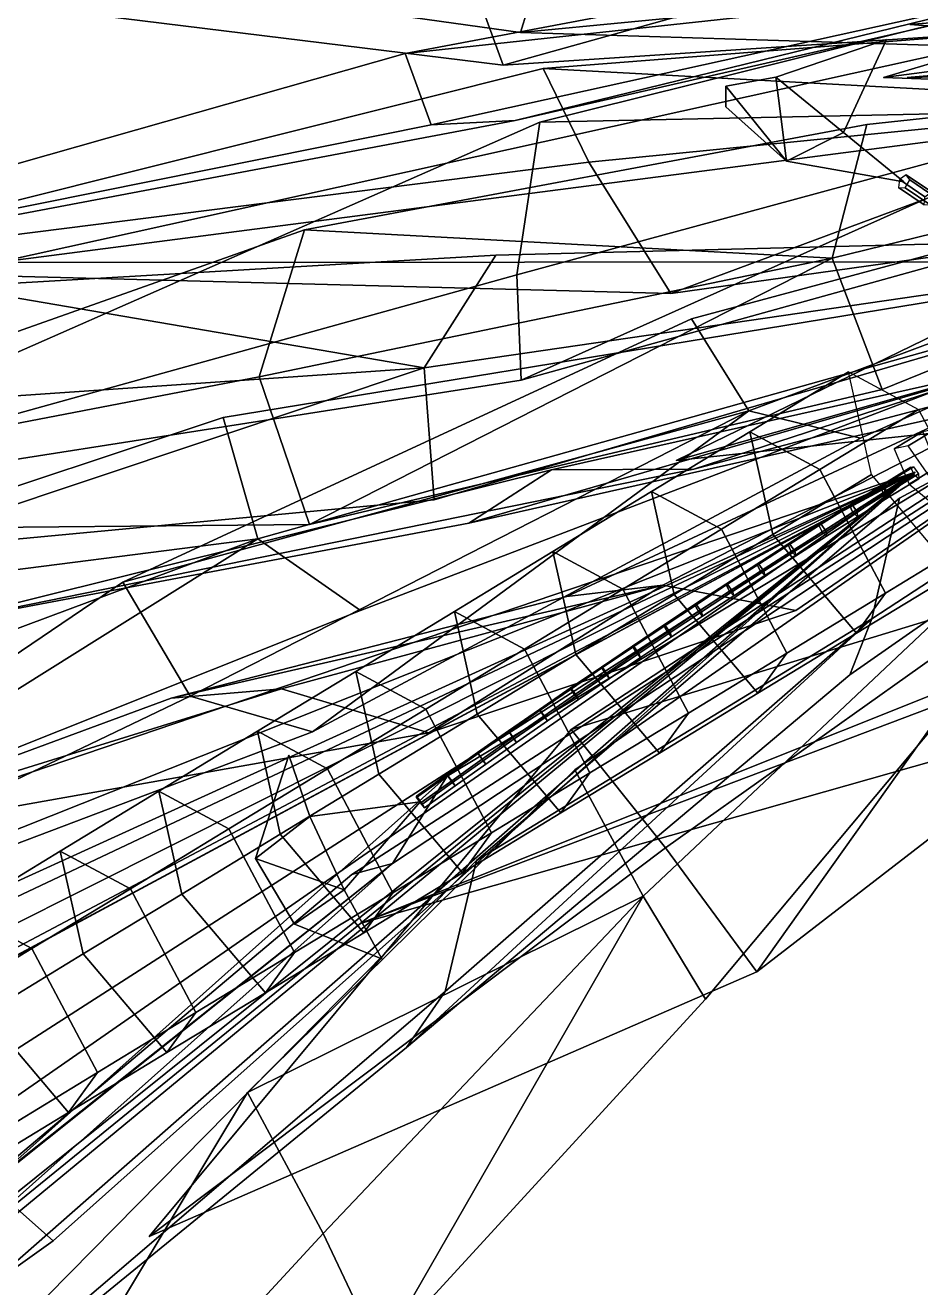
# Model space of a CAD drawing. Header units: metres. Extents: x -366 to 149, y -229 to 234.
# Drawn here: x -256.81 to -228.16, y -49.08 to -8.67 of the extents above; entities that cross this region are included whole.
import ezdxf

# ---------------------------------------------------------------- set-up
doc = ezdxf.new("R2010")
doc.units = ezdxf.units.M

msp = doc.modelspace()

# ---------------------------------------------------------------- linework, layer by layer
at = {"layer": 'coral-li_Intrnd', "color": 3}
for points in [[(-228.2292, -20.9691, 345.2565), (-231.3819, -22.8867, 346.5165), (-233.6232, -21.6822, 342.7414), (-230.4705, -19.7647, 341.4814)], [(-230.4705, -19.7647, 341.4814), (-233.6232, -21.6822, 342.7414), (-232.8891, -24.9734, 339.5695), (-229.7364, -23.05588, 338.3095)], [(-226.1329, -24.9329, 344.4694), (-229.2856, -26.8504, 345.7294), (-231.3819, -22.8867, 346.5165), (-228.2292, -20.9691, 345.2565)], [(-231.3819, -22.8867, 346.5165), (-234.5346, -24.8042, 347.7765), (-236.7759, -23.5998, 344.0014), (-233.6232, -21.6822, 342.7414)], [(-233.6232, -21.6822, 342.7414), (-236.7759, -23.5998, 344.0014), (-236.0418, -26.8909, 340.8295), (-232.8891, -24.9734, 339.5695)], [(-227.6241, -21.5643, 342.2777), (-228.5612, -22.1343, 342.6526), (-229.0012, -22.2312, 341.4041), (-228.0891, -21.6764, 341.0397)], [(-228.0891, -21.6764, 341.0397), (-229.0012, -22.2312, 341.4041), (-228.5266, -23.3551, 340.8815), (-227.6298, -22.8096, 340.5234)], [(-226.8634, -22.6509, 342.5273), (-227.8006, -23.2209, 342.9022), (-228.5612, -22.1343, 342.6526), (-227.6241, -21.5643, 342.2777)], [(-229.2856, -26.8504, 345.7294), (-232.4383, -28.7679, 346.9893), (-234.5346, -24.8042, 347.7765), (-231.3819, -22.8867, 346.5165)], [(-227.6298, -22.8096, 340.5234), (-228.5266, -23.3551, 340.8815), (-227.7888, -23.9632, 341.802), (-226.8766, -23.4084, 341.4376)], [(-229.7364, -23.05588, 338.3095), (-232.8891, -24.9734, 339.5695), (-230.2118, -28.1327, 341.4605), (-227.0591, -26.2151, 340.2006)], [(-234.5346, -24.8042, 347.7765), (-237.6873, -26.7217, 349.0364), (-239.9285, -25.5173, 345.2614), (-236.7759, -23.5998, 344.0014)], [(-236.7759, -23.5998, 344.0014), (-239.9285, -25.5173, 345.2614), (-239.1945, -28.8085, 342.0895), (-236.0418, -26.8909, 340.8295)], [(-232.4383, -28.7679, 346.9893), (-235.591, -30.6855, 348.2493), (-237.6873, -26.7217, 349.0364), (-234.5346, -24.8042, 347.7765)], [(-232.8891, -24.9734, 339.5695), (-236.0418, -26.8909, 340.8295), (-233.3645, -30.05024, 342.7205), (-230.2118, -28.1327, 341.4605)], [(-227.0591, -26.2151, 340.2006), (-230.2118, -28.1327, 341.4605), (-229.2856, -26.8504, 345.7294), (-226.1329, -24.9329, 344.4694)], [(-237.6873, -26.7217, 349.0364), (-240.84, -28.6393, 350.2964), (-243.0812, -27.4348, 346.5214), (-239.9285, -25.5173, 345.2614)], [(-239.9285, -25.5173, 345.2614), (-243.0812, -27.4348, 346.5214), (-242.3471, -30.726, 343.3495), (-239.1945, -28.8085, 342.0895)], [(-235.591, -30.6855, 348.2493), (-238.7437, -32.603, 349.5093), (-240.84, -28.6393, 350.2964), (-237.6873, -26.7217, 349.0364)], [(-236.0418, -26.8909, 340.8295), (-239.1945, -28.8085, 342.0895), (-236.5172, -31.9677, 343.9805), (-233.3645, -30.05024, 342.7205)], [(-230.2118, -28.1327, 341.4605), (-233.3645, -30.05024, 342.7205), (-232.4383, -28.7679, 346.9893), (-229.2856, -26.8504, 345.7294)], [(-240.84, -28.6393, 350.2964), (-243.9926, -30.5568, 351.5564), (-246.2339, -29.3524, 347.7813), (-243.0812, -27.4348, 346.5214)], [(-243.0812, -27.4348, 346.5214), (-246.2339, -29.3524, 347.7813), (-245.4998, -32.6435, 344.6094), (-242.3471, -30.726, 343.3495)], [(-238.7437, -32.603, 349.5093), (-241.8963, -34.5205, 350.7693), (-243.9926, -30.5568, 351.5564), (-240.84, -28.6393, 350.2964)], [(-239.1945, -28.8085, 342.0895), (-242.3471, -30.726, 343.3495), (-239.6698, -33.8853, 345.2405), (-236.5172, -31.9677, 343.9805)], [(-233.3645, -30.05024, 342.7205), (-236.5172, -31.9677, 343.9805), (-235.591, -30.6855, 348.2493), (-232.4383, -28.7679, 346.9893)], [(-243.9926, -30.5568, 351.5564), (-247.1453, -32.4744, 352.8164), (-249.3866, -31.2699, 349.0413), (-246.2339, -29.3524, 347.7813)], [(-246.2339, -29.3524, 347.7813), (-249.3866, -31.2699, 349.0413), (-248.6525, -34.5611, 345.8694), (-245.4998, -32.6435, 344.6094)], [(-241.8963, -34.5205, 350.7693), (-245.049, -36.4381, 352.0293), (-247.1453, -32.4744, 352.8164), (-243.9926, -30.5568, 351.5564)], [(-236.5172, -31.9677, 343.9805), (-239.6698, -33.8853, 345.2405), (-238.7437, -32.603, 349.5093), (-235.591, -30.6855, 348.2493)], [(-242.3471, -30.726, 343.3495), (-245.4998, -32.6435, 344.6094), (-242.8225, -35.8028, 346.5005), (-239.6698, -33.8853, 345.2405)], [(-247.1453, -32.4744, 352.8164), (-250.298, -34.3919, 354.0764), (-252.5393, -33.1875, 350.3013), (-249.3866, -31.2699, 349.0413)], [(-249.3866, -31.2699, 349.0413), (-252.5393, -33.1875, 350.3013), (-251.8052, -36.4786, 347.1294), (-248.6525, -34.5611, 345.8694)], [(-245.049, -36.4381, 352.0293), (-248.2017, -38.3556, 353.2892), (-250.298, -34.3919, 354.0764), (-247.1453, -32.4744, 352.8164)], [(-245.4998, -32.6435, 344.6094), (-248.6525, -34.5611, 345.8694), (-245.9752, -37.7203, 347.7604), (-242.8225, -35.8028, 346.5005)], [(-239.6698, -33.8853, 345.2405), (-242.8225, -35.8028, 346.5005), (-241.8963, -34.5205, 350.7693), (-238.7437, -32.603, 349.5093)], [(-250.298, -34.3919, 354.0764), (-253.4507, -36.3094, 355.3363), (-255.6919, -35.105, 351.5613), (-252.5393, -33.1875, 350.3013)], [(-252.5393, -33.1875, 350.3013), (-255.6919, -35.105, 351.5613), (-254.9579, -38.3961, 348.3894), (-251.8052, -36.4786, 347.1294)], [(-248.2017, -38.3556, 353.2892), (-251.3544, -40.2732, 354.5492), (-253.4507, -36.3094, 355.3363), (-250.298, -34.3919, 354.0764)], [(-248.6525, -34.5611, 345.8694), (-251.8052, -36.4786, 347.1294), (-249.1279, -39.6379, 349.0204), (-245.9752, -37.7203, 347.7604)], [(-242.8225, -35.8028, 346.5005), (-245.9752, -37.7203, 347.7604), (-245.049, -36.4381, 352.0293), (-241.8963, -34.5205, 350.7693)], [(-253.4507, -36.3094, 355.3363), (-256.6033, -38.227, 356.5963), (-258.8446, -37.02258, 352.8213), (-255.6919, -35.105, 351.5613)], [(-255.6919, -35.105, 351.5613), (-258.8446, -37.02258, 352.8213), (-258.1105, -40.3137, 349.6494), (-254.9579, -38.3961, 348.3894)], [(-251.3544, -40.2732, 354.5492), (-254.5071, -42.1907, 355.8092), (-256.6033, -38.227, 356.5963), (-253.4507, -36.3094, 355.3363)], [(-251.8052, -36.4786, 347.1294), (-254.9579, -38.3961, 348.3894), (-252.2805, -41.5554, 350.2804), (-249.1279, -39.6379, 349.0204)], [(-245.9752, -37.7203, 347.7604), (-249.1279, -39.6379, 349.0204), (-248.2017, -38.3556, 353.2892), (-245.049, -36.4381, 352.0293)], [(-256.6033, -38.227, 356.5963), (-259.756, -40.1445, 357.8563), (-261.9973, -38.9401, 354.0812), (-258.8446, -37.02258, 352.8213)], [(-254.5071, -42.1907, 355.8092), (-257.6598, -44.1082, 357.0692), (-259.756, -40.1445, 357.8563), (-256.6033, -38.227, 356.5963)], [(-249.1279, -39.6379, 349.0204), (-252.2805, -41.5554, 350.2804), (-251.3544, -40.2732, 354.5492), (-248.2017, -38.3556, 353.2892)], [(-254.9579, -38.3961, 348.3894), (-258.1105, -40.3137, 349.6494), (-255.4332, -43.473, 351.5404), (-252.2805, -41.5554, 350.2804)], [(-258.1105, -40.3137, 349.6494), (-261.2632, -42.2312, 350.9093), (-258.5859, -45.3905, 352.8004), (-255.4332, -43.473, 351.5404)], [(-252.2805, -41.5554, 350.2804), (-255.4332, -43.473, 351.5404), (-254.5071, -42.1907, 355.8092), (-251.3544, -40.2732, 354.5492)], [(-255.4332, -43.473, 351.5404), (-258.5859, -45.3905, 352.8004), (-257.6598, -44.1082, 357.0692), (-254.5071, -42.1907, 355.8092)]]:
    msp.add_3dface(points, dxfattribs=at)
at = {"layer": 'coral-li_Leaf', "color": 3}
for points in [[(-229.2528, -9.1283, 350.9633), (-232.7915, -10.3322, 350.9212), (-230.6326, -12.1016, 349.9459)], [(-229.2528, -9.1283, 350.9633), (-230.6326, -12.1016, 349.9459), (-232.7915, -10.3322, 350.9212)], [(-232.456, -13.0216, 348.0838), (-232.7915, -10.3322, 350.9212), (-234.3878, -10.6208, 348.9218)], [(-232.456, -13.0216, 348.0838), (-234.3878, -10.6208, 348.9218), (-232.7915, -10.3322, 350.9212)], [(-230.6326, -12.1016, 349.9459), (-232.7915, -10.3322, 350.9212), (-232.456, -13.0216, 348.0838)], [(-230.6326, -12.1016, 349.9459), (-232.456, -13.0216, 348.0838), (-232.7915, -10.3322, 350.9212)], [(-234.3878, -10.6208, 348.9218), (-234.3958, -11.281, 345.8153), (-232.456, -13.0216, 348.0838)], [(-234.3878, -10.6208, 348.9218), (-232.456, -13.0216, 348.0838), (-234.3958, -11.281, 345.8153)], [(-230.6326, -12.1016, 349.9459), (-232.456, -13.0216, 348.0838), (-228.6981, -13.6852, 346.8489)], [(-230.6326, -12.1016, 349.9459), (-228.6981, -13.6852, 346.8489), (-232.456, -13.0216, 348.0838)], [(-248.3833, -32.03804, 340.5114), (-249.4485, -35.3389, 341.2775), (-247.7047, -33.9997, 343.027)], [(-248.3833, -32.03804, 340.5114), (-247.7047, -33.9997, 343.027), (-249.4485, -35.3389, 341.2775)], [(-247.7047, -33.9997, 343.027), (-246.6028, -36.3426, 343.4677), (-244.1785, -33.5245, 344.3095)], [(-247.7047, -33.9997, 343.027), (-244.1785, -33.5245, 344.3095), (-246.6028, -36.3426, 343.4677)], [(-247.7047, -33.9997, 343.027), (-249.4485, -35.3389, 341.2775), (-246.6028, -36.3426, 343.4677)], [(-247.7047, -33.9997, 343.027), (-246.6028, -36.3426, 343.4677), (-249.4485, -35.3389, 341.2775)], [(-246.6028, -36.3426, 343.4677), (-249.4485, -35.3389, 341.2775), (-248.201, -37.4386, 341.1325)], [(-246.6028, -36.3426, 343.4677), (-248.201, -37.4386, 341.1325), (-249.4485, -35.3389, 341.2775)], [(-248.201, -37.4386, 341.1325), (-245.4041, -38.5507, 341.354), (-246.6028, -36.3426, 343.4677)], [(-248.201, -37.4386, 341.1325), (-246.6028, -36.3426, 343.4677), (-245.4041, -38.5507, 341.354)]]:
    msp.add_3dface(points, dxfattribs=at)
at = {"layer": 'coral-li_Mrstm', "color": 3}
for points in [[(-200.7646, -1.8292, 311.6693), (-229.3441, -10.3431, 328.295), (-200.5211, -6.5663, 313.5926)], [(-200.7646, -1.8292, 311.6693), (-200.5211, -6.5663, 313.5926), (-229.3441, -10.3431, 328.295)], [(-241.5236, -9.9527, 333.3181), (-243.2401, -5.2453, 332.2727), (-221.5102, -4.3543, 325.3838)], [(-241.5236, -9.9527, 333.3181), (-221.5102, -4.3543, 325.3838), (-243.2401, -5.2453, 332.2727)], [(-219.8302, -8.5223, 326.3839), (-241.5236, -9.9527, 333.3181), (-221.5102, -4.3543, 325.3838)], [(-219.8302, -8.5223, 326.3839), (-221.5102, -4.3543, 325.3838), (-241.5236, -9.9527, 333.3181)], [(-241.5236, -9.9527, 333.3181), (-274.1603, -5.9315, 342.5032), (-243.2401, -5.2453, 332.2727)], [(-241.5236, -9.9527, 333.3181), (-243.2401, -5.2453, 332.2727), (-274.1603, -5.9315, 342.5032)], [(-240.9653, -8.9073, 334.778), (-268.9227, -4.9959, 353.9814), (-240.0702, -5.9951, 338.8909)], [(-240.9653, -8.9073, 334.778), (-240.0702, -5.9951, 338.8909), (-268.9227, -4.9959, 353.9814)], [(-222.711, -7.1914, 322.097), (-244.6545, -9.5759, 324.8587), (-223.3053, -5.5449, 317.944)], [(-222.711, -7.1914, 322.097), (-223.3053, -5.5449, 317.944), (-244.6545, -9.5759, 324.8587)], [(-240.9653, -8.9073, 334.778), (-240.0702, -5.9951, 338.8909), (-219.6523, -6.8442, 328.7505)], [(-240.9653, -8.9073, 334.778), (-219.6523, -6.8442, 328.7505), (-240.0702, -5.9951, 338.8909)], [(-197.8736, -10.8999, 315.6096), (-228.509, -8.6458, 330.5119), (-198.7683, -6.2066, 317.4456)], [(-197.8736, -10.8999, 315.6096), (-198.7683, -6.2066, 317.4456), (-228.509, -8.6458, 330.5119)], [(-220.3184, -9.543, 325.0807), (-240.9653, -8.9073, 334.778), (-219.6523, -6.8442, 328.7505)], [(-220.3184, -9.543, 325.0807), (-219.6523, -6.8442, 328.7505), (-240.9653, -8.9073, 334.778)], [(-200.5211, -6.5663, 313.5926), (-229.3441, -10.3431, 328.295), (-199.1933, -11.4183, 312.6469)], [(-200.5211, -6.5663, 313.5926), (-199.1933, -11.4183, 312.6469), (-229.3441, -10.3431, 328.295)], [(-222.711, -7.1914, 322.097), (-243.8258, -11.8635, 329.3618), (-244.6545, -9.5759, 324.8587)], [(-222.711, -7.1914, 322.097), (-244.6545, -9.5759, 324.8587), (-243.8258, -11.8635, 329.3618)], [(-241.1343, -11.7167, 333.7131), (-243.8258, -11.8635, 329.3618), (-222.711, -7.1914, 322.097)], [(-241.1343, -11.7167, 333.7131), (-222.711, -7.1914, 322.097), (-243.8258, -11.8635, 329.3618)], [(-220.2152, -6.9256, 325.9563), (-241.1343, -11.7167, 333.7131), (-222.711, -7.1914, 322.097)], [(-220.2152, -6.9256, 325.9563), (-222.711, -7.1914, 322.097), (-241.1343, -11.7167, 333.7131)], [(-220.9299, -6.9442, 324.4171), (-240.3483, -11.7767, 335.3857), (-221.6291, -11.3736, 323.3748)], [(-220.9299, -6.9442, 324.4171), (-221.6291, -11.3736, 323.3748), (-240.3483, -11.7767, 335.3857)], [(-200.5462, -8.08703, 310.5747), (-228.5849, -10.3434, 329.9248), (-199.444, -7.9077, 315.5699)], [(-200.5462, -8.08703, 310.5747), (-199.444, -7.9077, 315.5699), (-228.5849, -10.3434, 329.9248)], [(-199.444, -7.9077, 315.5699), (-228.5849, -10.3434, 329.9248), (-196.3274, -9.6316, 319.2459)], [(-199.444, -7.9077, 315.5699), (-196.3274, -9.6316, 319.2459), (-228.5849, -10.3434, 329.9248)], [(-220.9934, -8.5526, 323.879), (-240.2444, -10.05045, 336.04), (-219.7496, -11.1603, 327.4633)], [(-220.9934, -8.5526, 323.879), (-219.7496, -11.1603, 327.4633), (-240.2444, -10.05045, 336.04)], [(-233.6621, -21.01509, 342.5989), (-235.4949, -18.06435, 339.7275), (-200.6876, -8.6961, 319.8588)], [(-233.6621, -21.01509, 342.5989), (-200.6876, -8.6961, 319.8588), (-235.4949, -18.06435, 339.7275)], [(-200.6876, -8.6961, 319.8588), (-230.0883, -21.888, 345.3666), (-233.6621, -21.01509, 342.5989)], [(-200.6876, -8.6961, 319.8588), (-233.6621, -21.01509, 342.5989), (-230.0883, -21.888, 345.3666)], [(-200.6876, -8.6961, 319.8588), (-229.3905, -20.3341, 346.8732), (-230.9908, -16.1261, 347.8356)], [(-200.6876, -8.6961, 319.8588), (-230.9908, -16.1261, 347.8356), (-229.3905, -20.3341, 346.8732)], [(-230.9908, -16.1261, 347.8356), (-229.881, -11.8447, 348.7016), (-200.6876, -8.6961, 319.8588)], [(-230.9908, -16.1261, 347.8356), (-200.6876, -8.6961, 319.8588), (-229.881, -11.8447, 348.7016)], [(-229.7221, -27.6728, 343.3763), (-230.4291, -29.4673, 339.303), (-200.6876, -8.6961, 319.8588)], [(-229.7221, -27.6728, 343.3763), (-200.6876, -8.6961, 319.8588), (-230.4291, -29.4673, 339.303)], [(-200.6876, -8.6961, 319.8588), (-228.8396, -23.8039, 345.7102), (-229.7221, -27.6728, 343.3763)], [(-200.6876, -8.6961, 319.8588), (-229.7221, -27.6728, 343.3763), (-228.8396, -23.8039, 345.7102)], [(-226.0095, -9.2582, 303.192), (-257.7168, -16.2675, 313.7375), (-226.0267, -12.1537, 307.4128)], [(-226.0095, -9.2582, 303.192), (-226.0267, -12.1537, 307.4128), (-257.7168, -16.2675, 313.7375)], [(-243.8258, -11.8635, 329.3618), (-274.2186, -17.9714, 339.3698), (-244.6545, -9.5759, 324.8587)], [(-243.8258, -11.8635, 329.3618), (-244.6545, -9.5759, 324.8587), (-274.2186, -17.9714, 339.3698)], [(-240.2444, -10.05045, 336.04), (-265.87, -16.4801, 357.6658), (-238.773, -13.05864, 339.911)], [(-240.2444, -10.05045, 336.04), (-238.773, -13.05864, 339.911), (-265.87, -16.4801, 357.6658)], [(-240.2444, -10.05045, 336.04), (-238.773, -13.05864, 339.911), (-219.7496, -11.1603, 327.4633)], [(-240.2444, -10.05045, 336.04), (-219.7496, -11.1603, 327.4633), (-238.773, -13.05864, 339.911)], [(-210.6092, -15.3871, 339.7043), (-235.9797, -22.6018, 358.8217), (-210.6332, -10.2703, 339.8327)], [(-210.6092, -15.3871, 339.7043), (-210.6332, -10.2703, 339.8327), (-235.9797, -22.6018, 358.8217)], [(-219.7496, -11.1603, 327.4633), (-238.773, -13.05864, 339.911), (-236.1487, -17.2598, 341.1999)], [(-219.7496, -11.1603, 327.4633), (-236.1487, -17.2598, 341.1999), (-238.773, -13.05864, 339.911)], [(-219.7496, -11.1603, 327.4633), (-236.1487, -17.2598, 341.1999), (-217.1798, -14.6003, 328.8322)], [(-219.7496, -11.1603, 327.4633), (-217.1798, -14.6003, 328.8322), (-236.1487, -17.2598, 341.1999)], [(-241.1343, -11.7167, 333.7131), (-274.2186, -17.9714, 339.3698), (-243.8258, -11.8635, 329.3618)], [(-241.1343, -11.7167, 333.7131), (-243.8258, -11.8635, 329.3618), (-274.2186, -17.9714, 339.3698)], [(-240.3483, -11.7767, 335.3857), (-241.0807, -16.6647, 334.0555), (-221.6291, -11.3736, 323.3748)], [(-240.3483, -11.7767, 335.3857), (-221.6291, -11.3736, 323.3748), (-241.0807, -16.6647, 334.0555)], [(-221.6291, -11.3736, 323.3748), (-241.0807, -16.6647, 334.0555), (-240.9481, -20.03257, 330.2034)], [(-221.6291, -11.3736, 323.3748), (-240.9481, -20.03257, 330.2034), (-241.0807, -16.6647, 334.0555)], [(-221.6291, -11.3736, 323.3748), (-240.9481, -20.03257, 330.2034), (-221.2039, -14.5495, 320.2056)], [(-221.6291, -11.3736, 323.3748), (-221.2039, -14.5495, 320.2056), (-240.9481, -20.03257, 330.2034)], [(-240.3483, -11.7767, 335.3857), (-269.1243, -24.4535, 348.6871), (-241.0807, -16.6647, 334.0555)], [(-240.3483, -11.7767, 335.3857), (-241.0807, -16.6647, 334.0555), (-269.1243, -24.4535, 348.6871)], [(-230.9908, -16.1261, 347.8356), (-247.8804, -15.2207, 362.2838), (-229.881, -11.8447, 348.7016)], [(-230.9908, -16.1261, 347.8356), (-229.881, -11.8447, 348.7016), (-247.8804, -15.2207, 362.2838)], [(-226.0267, -12.1537, 307.4128), (-257.7168, -16.2675, 313.7375), (-223.9697, -16.2392, 309.7097)], [(-226.0267, -12.1537, 307.4128), (-223.9697, -16.2392, 309.7097), (-257.7168, -16.2675, 313.7375)], [(-238.773, -13.05864, 339.911), (-265.87, -16.4801, 357.6658), (-236.1487, -17.2598, 341.1999)], [(-238.773, -13.05864, 339.911), (-236.1487, -17.2598, 341.1999), (-265.87, -16.4801, 357.6658)], [(-249.324, -19.9236, 360.8706), (-275.2295, -24.9124, 379.981), (-247.8804, -15.2207, 362.2838)], [(-249.324, -19.9236, 360.8706), (-247.8804, -15.2207, 362.2838), (-275.2295, -24.9124, 379.981)], [(-249.3683, -25.1112, 354.262), (-250.4827, -21.2234, 352.2734), (-214.5291, -15.339, 333.1215)], [(-249.3683, -25.1112, 354.262), (-214.5291, -15.339, 333.1215), (-250.4827, -21.2234, 352.2734)], [(-214.5291, -15.339, 333.1215), (-246.0814, -27.3992, 356.5326), (-249.3683, -25.1112, 354.262)], [(-214.5291, -15.339, 333.1215), (-249.3683, -25.1112, 354.262), (-246.0814, -27.3992, 356.5326)], [(-230.9908, -16.1261, 347.8356), (-249.324, -19.9236, 360.8706), (-247.8804, -15.2207, 362.2838)], [(-230.9908, -16.1261, 347.8356), (-247.8804, -15.2207, 362.2838), (-249.324, -19.9236, 360.8706)], [(-245.0629, -35.5004, 353.5518), (-246.3586, -35.8534, 349.2498), (-214.5291, -15.339, 333.1215)], [(-245.0629, -35.5004, 353.5518), (-214.5291, -15.339, 333.1215), (-246.3586, -35.8534, 349.2498)], [(-214.5291, -15.339, 333.1215), (-243.3133, -32.7049, 356.7641), (-245.0629, -35.5004, 353.5518)], [(-214.5291, -15.339, 333.1215), (-245.0629, -35.5004, 353.5518), (-243.3133, -32.7049, 356.7641)], [(-214.5291, -15.339, 333.1215), (-243.7284, -23.8667, 360.7576), (-244.0494, -19.6399, 362.5536)], [(-214.5291, -15.339, 333.1215), (-244.0494, -19.6399, 362.5536), (-243.7284, -23.8667, 360.7576)], [(-244.0494, -19.6399, 362.5536), (-241.7552, -16.0332, 363.9815), (-214.5291, -15.339, 333.1215)], [(-244.0494, -19.6399, 362.5536), (-214.5291, -15.339, 333.1215), (-241.7552, -16.0332, 363.9815)], [(-214.5291, -15.339, 333.1215), (-239.4841, -26.9563, 363.6398), (-236.407, -26.5966, 367.0452)], [(-214.5291, -15.339, 333.1215), (-236.407, -26.5966, 367.0452), (-239.4841, -26.9563, 363.6398)], [(-214.5291, -15.339, 333.1215), (-239.2237, -32.501, 361.1344), (-237.0428, -36.5468, 361.3978)], [(-214.5291, -15.339, 333.1215), (-237.0428, -36.5468, 361.3978), (-239.2237, -32.501, 361.1344)], [(-237.0428, -36.5468, 361.3978), (-235.0439, -39.8414, 359.0609), (-214.5291, -15.339, 333.1215)], [(-237.0428, -36.5468, 361.3978), (-214.5291, -15.339, 333.1215), (-235.0439, -39.8414, 359.0609)], [(-236.407, -26.5966, 367.0452), (-232.1559, -27.4069, 368.303), (-214.5291, -15.339, 333.1215)], [(-236.407, -26.5966, 367.0452), (-214.5291, -15.339, 333.1215), (-232.1559, -27.4069, 368.303)], [(-207.6835, -19.5793, 339.957), (-235.9797, -22.6018, 358.8217), (-210.6092, -15.3871, 339.7043)], [(-207.6835, -19.5793, 339.957), (-210.6092, -15.3871, 339.7043), (-235.9797, -22.6018, 358.8217)], [(-244.0494, -19.6399, 362.5536), (-259.1778, -17.04412, 378.6539), (-241.7552, -16.0332, 363.9815)], [(-244.0494, -19.6399, 362.5536), (-241.7552, -16.0332, 363.9815), (-259.1778, -17.04412, 378.6539)], [(-247.7145, -24.6557, 359.7684), (-249.324, -19.9236, 360.8706), (-230.9908, -16.1261, 347.8356)], [(-247.7145, -24.6557, 359.7684), (-230.9908, -16.1261, 347.8356), (-249.324, -19.9236, 360.8706)], [(-229.3905, -20.3341, 346.8732), (-247.7145, -24.6557, 359.7684), (-230.9908, -16.1261, 347.8356)], [(-229.3905, -20.3341, 346.8732), (-230.9908, -16.1261, 347.8356), (-247.7145, -24.6557, 359.7684)], [(-241.0807, -16.6647, 334.0555), (-269.1243, -24.4535, 348.6871), (-240.9481, -20.03257, 330.2034)], [(-241.0807, -16.6647, 334.0555), (-240.9481, -20.03257, 330.2034), (-269.1243, -24.4535, 348.6871)], [(-244.0494, -19.6399, 362.5536), (-261.94, -20.862, 376.6557), (-259.1778, -17.04412, 378.6539)], [(-244.0494, -19.6399, 362.5536), (-259.1778, -17.04412, 378.6539), (-261.94, -20.862, 376.6557)], [(-233.6621, -21.01509, 342.5989), (-253.6931, -26.5001, 350.5679), (-235.4949, -18.06435, 339.7275)], [(-233.6621, -21.01509, 342.5989), (-235.4949, -18.06435, 339.7275), (-253.6931, -26.5001, 350.5679)], [(-225.4901, -19.643, 351.8149), (-235.4133, -22.8803, 371.4587), (-221.4695, -19.1919, 353.8004)], [(-225.4901, -19.643, 351.8149), (-221.4695, -19.1919, 353.8004), (-235.4133, -22.8803, 371.4587)], [(-261.7626, -25.562, 374.6366), (-261.94, -20.862, 376.6557), (-244.0494, -19.6399, 362.5536)], [(-261.7626, -25.562, 374.6366), (-244.0494, -19.6399, 362.5536), (-261.94, -20.862, 376.6557)], [(-243.7284, -23.8667, 360.7576), (-261.7626, -25.562, 374.6366), (-244.0494, -19.6399, 362.5536)], [(-243.7284, -23.8667, 360.7576), (-244.0494, -19.6399, 362.5536), (-261.7626, -25.562, 374.6366)], [(-227.7386, -21.2558, 348.1355), (-242.6233, -24.6126, 365.1035), (-225.4901, -19.643, 351.8149)], [(-227.7386, -21.2558, 348.1355), (-225.4901, -19.643, 351.8149), (-242.6233, -24.6126, 365.1035)], [(-242.6233, -24.6126, 365.1035), (-239.9742, -22.9036, 369.1359), (-225.4901, -19.643, 351.8149)], [(-242.6233, -24.6126, 365.1035), (-225.4901, -19.643, 351.8149), (-239.9742, -22.9036, 369.1359)], [(-225.4901, -19.643, 351.8149), (-239.9742, -22.9036, 369.1359), (-235.4133, -22.8803, 371.4587)], [(-225.4901, -19.643, 351.8149), (-235.4133, -22.8803, 371.4587), (-239.9742, -22.9036, 369.1359)], [(-247.7145, -24.6557, 359.7684), (-275.2295, -24.9124, 379.981), (-249.324, -19.9236, 360.8706)], [(-247.7145, -24.6557, 359.7684), (-249.324, -19.9236, 360.8706), (-275.2295, -24.9124, 379.981)], [(-249.3683, -25.1112, 354.262), (-270.0937, -27.7509, 361.8988), (-250.4827, -21.2234, 352.2734)], [(-249.3683, -25.1112, 354.262), (-250.4827, -21.2234, 352.2734), (-270.0937, -27.7509, 361.8988)], [(-233.6621, -21.01509, 342.5989), (-251.537, -30.1467, 353.4406), (-253.6931, -26.5001, 350.5679)], [(-233.6621, -21.01509, 342.5989), (-253.6931, -26.5001, 350.5679), (-251.537, -30.1467, 353.4406)], [(-247.6261, -31.2856, 356.54), (-251.537, -30.1467, 353.4406), (-233.6621, -21.01509, 342.5989)], [(-247.6261, -31.2856, 356.54), (-233.6621, -21.01509, 342.5989), (-251.537, -30.1467, 353.4406)], [(-230.0883, -21.888, 345.3666), (-247.6261, -31.2856, 356.54), (-233.6621, -21.01509, 342.5989)], [(-230.0883, -21.888, 345.3666), (-233.6621, -21.01509, 342.5989), (-247.6261, -31.2856, 356.54)], [(-228.3349, -22.9793, 341.9329), (-265.3284, -35.5294, 354.7018), (-265.1525, -39.7469, 352.8643)], [(-228.3349, -22.9793, 341.9329), (-265.1525, -39.7469, 352.8643), (-265.3284, -35.5294, 354.7018)], [(-265.1525, -39.7469, 352.8643), (-264.0064, -42.1684, 349.2402), (-228.3349, -22.9793, 341.9329)], [(-265.1525, -39.7469, 352.8643), (-228.3349, -22.9793, 341.9329), (-264.0064, -42.1684, 349.2402)], [(-262.9792, -39.3575, 358.8951), (-264.5517, -37.3802, 355.1629), (-228.3349, -22.9793, 341.9329)], [(-262.9792, -39.3575, 358.8951), (-228.3349, -22.9793, 341.9329), (-264.5517, -37.3802, 355.1629)], [(-228.3349, -22.9793, 341.9329), (-264.3634, -42.03468, 347.2164), (-262.8987, -45.1659, 350.2568)], [(-228.3349, -22.9793, 341.9329), (-262.8987, -45.1659, 350.2568), (-264.3634, -42.03468, 347.2164)], [(-228.3349, -22.9793, 341.9329), (-260.1398, -38.9396, 362.4947), (-262.9792, -39.3575, 358.8951)], [(-228.3349, -22.9793, 341.9329), (-262.9792, -39.3575, 358.8951), (-260.1398, -38.9396, 362.4947)], [(-262.8987, -45.1659, 350.2568), (-259.6006, -48.05014, 351.313), (-228.3349, -22.9793, 341.9329)], [(-262.8987, -45.1659, 350.2568), (-228.3349, -22.9793, 341.9329), (-259.6006, -48.05014, 351.313)], [(-259.3618, -44.5321, 360.071), (-260.4879, -40.258, 360.9514), (-228.3349, -22.9793, 341.9329)], [(-259.3618, -44.5321, 360.071), (-228.3349, -22.9793, 341.9329), (-260.4879, -40.258, 360.9514)], [(-239.9742, -22.9036, 369.1359), (-260.1455, -27.9145, 394.2198), (-235.4133, -22.8803, 371.4587)], [(-239.9742, -22.9036, 369.1359), (-235.4133, -22.8803, 371.4587), (-260.1455, -27.9145, 394.2198)], [(-242.6233, -24.6126, 365.1035), (-260.1455, -27.9145, 394.2198), (-239.9742, -22.9036, 369.1359)], [(-242.6233, -24.6126, 365.1035), (-239.9742, -22.9036, 369.1359), (-260.1455, -27.9145, 394.2198)], [(-228.3349, -22.9793, 341.9329), (-255.9196, -47.5842, 359.8983), (-259.3618, -44.5321, 360.071)], [(-228.3349, -22.9793, 341.9329), (-259.3618, -44.5321, 360.071), (-255.9196, -47.5842, 359.8983)], [(-228.3349, -22.9793, 341.9329), (-258.5693, -49.5259, 350.3132), (-259.3113, -48.1761, 354.6516)], [(-228.3349, -22.9793, 341.9329), (-259.3113, -48.1761, 354.6516), (-258.5693, -49.5259, 350.3132)], [(-259.3113, -48.1761, 354.6516), (-257.3818, -46.9519, 358.5361), (-228.3349, -22.9793, 341.9329)], [(-259.3113, -48.1761, 354.6516), (-228.3349, -22.9793, 341.9329), (-257.3818, -46.9519, 358.5361)], [(-227.4001, -23.388, 347.4208), (-239.3408, -31.2153, 365.2221), (-224.7105, -26.7384, 349.0746)], [(-227.4001, -23.388, 347.4208), (-224.7105, -26.7384, 349.0746), (-239.3408, -31.2153, 365.2221)], [(-228.8396, -23.8039, 345.7102), (-242.3727, -35.4008, 359.9615), (-229.7221, -27.6728, 343.3763)], [(-228.8396, -23.8039, 345.7102), (-229.7221, -27.6728, 343.3763), (-242.3727, -35.4008, 359.9615)], [(-249.3683, -25.1112, 354.262), (-268.8252, -32.3683, 363.7068), (-270.0937, -27.7509, 361.8988)], [(-249.3683, -25.1112, 354.262), (-270.0937, -27.7509, 361.8988), (-268.8252, -32.3683, 363.7068)], [(-265.2703, -35.06259, 366.2173), (-268.8252, -32.3683, 363.7068), (-249.3683, -25.1112, 354.262)], [(-265.2703, -35.06259, 366.2173), (-249.3683, -25.1112, 354.262), (-268.8252, -32.3683, 363.7068)], [(-246.0814, -27.3992, 356.5326), (-265.2703, -35.06259, 366.2173), (-249.3683, -25.1112, 354.262)], [(-246.0814, -27.3992, 356.5326), (-249.3683, -25.1112, 354.262), (-265.2703, -35.06259, 366.2173)], [(-217.5843, -26.6305, 321.9206), (-246.1001, -37.4216, 333.3917), (-215.2535, -25.0926, 326.2102)], [(-217.5843, -26.6305, 321.9206), (-215.2535, -25.0926, 326.2102), (-246.1001, -37.4216, 333.3917)], [(-251.537, -30.1467, 353.4406), (-277.3977, -42.5576, 368.8802), (-253.6931, -26.5001, 350.5679)], [(-251.537, -30.1467, 353.4406), (-253.6931, -26.5001, 350.5679), (-277.3977, -42.5576, 368.8802)], [(-239.4841, -26.9563, 363.6398), (-252.1476, -30.2132, 382.3416), (-236.407, -26.5966, 367.0452)], [(-239.4841, -26.9563, 363.6398), (-236.407, -26.5966, 367.0452), (-252.1476, -30.2132, 382.3416)], [(-252.1476, -30.2132, 382.3416), (-248.6123, -29.9148, 386.0309), (-236.407, -26.5966, 367.0452)], [(-252.1476, -30.2132, 382.3416), (-236.407, -26.5966, 367.0452), (-248.6123, -29.9148, 386.0309)], [(-236.407, -26.5966, 367.0452), (-248.6123, -29.9148, 386.0309), (-243.8987, -31.3153, 387.452)], [(-236.407, -26.5966, 367.0452), (-243.8987, -31.3153, 387.452), (-248.6123, -29.9148, 386.0309)], [(-217.0188, -29.1777, 317.5171), (-246.1001, -37.4216, 333.3917), (-217.5843, -26.6305, 321.9206)], [(-217.0188, -29.1777, 317.5171), (-217.5843, -26.6305, 321.9206), (-246.1001, -37.4216, 333.3917)], [(-236.407, -26.5966, 367.0452), (-243.8987, -31.3153, 387.452), (-232.1559, -27.4069, 368.303)], [(-236.407, -26.5966, 367.0452), (-232.1559, -27.4069, 368.303), (-243.8987, -31.3153, 387.452)], [(-239.3408, -31.2153, 365.2221), (-236.3215, -34.9963, 366.8913), (-224.7105, -26.7384, 349.0746)], [(-239.3408, -31.2153, 365.2221), (-224.7105, -26.7384, 349.0746), (-236.3215, -34.9963, 366.8913)], [(-224.7105, -26.7384, 349.0746), (-236.3215, -34.9963, 366.8913), (-233.4045, -38.9651, 365.4987)], [(-224.7105, -26.7384, 349.0746), (-233.4045, -38.9651, 365.4987), (-236.3215, -34.9963, 366.8913)], [(-224.7105, -26.7384, 349.0746), (-233.4045, -38.9651, 365.4987), (-221.8062, -30.02091, 348.0251)], [(-224.7105, -26.7384, 349.0746), (-221.8062, -30.02091, 348.0251), (-233.4045, -38.9651, 365.4987)], [(-229.7221, -27.6728, 343.3763), (-243.3796, -39.6028, 357.2177), (-244.6115, -41.3965, 352.5848)], [(-229.7221, -27.6728, 343.3763), (-244.6115, -41.3965, 352.5848), (-243.3796, -39.6028, 357.2177)], [(-229.7221, -27.6728, 343.3763), (-244.6115, -41.3965, 352.5848), (-230.4291, -29.4673, 339.303)], [(-229.7221, -27.6728, 343.3763), (-230.4291, -29.4673, 339.303), (-244.6115, -41.3965, 352.5848)], [(-242.3727, -35.4008, 359.9615), (-243.3796, -39.6028, 357.2177), (-229.7221, -27.6728, 343.3763)], [(-242.3727, -35.4008, 359.9615), (-229.7221, -27.6728, 343.3763), (-243.3796, -39.6028, 357.2177)], [(-247.6261, -31.2856, 356.54), (-277.3977, -42.5576, 368.8802), (-251.537, -30.1467, 353.4406)], [(-247.6261, -31.2856, 356.54), (-251.537, -30.1467, 353.4406), (-277.3977, -42.5576, 368.8802)], [(-252.1476, -30.2132, 382.3416), (-265.5866, -35.1697, 413.3338), (-248.6123, -29.9148, 386.0309)], [(-252.1476, -30.2132, 382.3416), (-248.6123, -29.9148, 386.0309), (-265.5866, -35.1697, 413.3338)], [(-248.6123, -29.9148, 386.0309), (-265.5866, -35.1697, 413.3338), (-243.8987, -31.3153, 387.452)], [(-248.6123, -29.9148, 386.0309), (-243.8987, -31.3153, 387.452), (-265.5866, -35.1697, 413.3338)], [(-239.3408, -31.2153, 365.2221), (-252.8506, -47.4431, 392.0518), (-236.3215, -34.9963, 366.8913)], [(-239.3408, -31.2153, 365.2221), (-236.3215, -34.9963, 366.8913), (-252.8506, -47.4431, 392.0518)], [(-243.3133, -32.7049, 356.7641), (-257.8559, -45.6741, 368.6404), (-245.0629, -35.5004, 353.5518)], [(-243.3133, -32.7049, 356.7641), (-245.0629, -35.5004, 353.5518), (-257.8559, -45.6741, 368.6404)], [(-239.2237, -32.501, 361.1344), (-249.6967, -42.8308, 378.5798), (-237.0428, -36.5468, 361.3978)], [(-239.2237, -32.501, 361.1344), (-237.0428, -36.5468, 361.3978), (-249.6967, -42.8308, 378.5798)], [(-236.3215, -34.9963, 366.8913), (-252.8506, -47.4431, 392.0518), (-233.4045, -38.9651, 365.4987)], [(-236.3215, -34.9963, 366.8913), (-233.4045, -38.9651, 365.4987), (-252.8506, -47.4431, 392.0518)], [(-242.3727, -35.4008, 359.9615), (-263.358, -56.6925, 376.453), (-243.3796, -39.6028, 357.2177)], [(-242.3727, -35.4008, 359.9615), (-243.3796, -39.6028, 357.2177), (-263.358, -56.6925, 376.453)], [(-245.0629, -35.5004, 353.5518), (-259.817, -48.6399, 364.9584), (-261.6628, -48.7392, 360.1854)], [(-245.0629, -35.5004, 353.5518), (-261.6628, -48.7392, 360.1854), (-259.817, -48.6399, 364.9584)], [(-245.0629, -35.5004, 353.5518), (-261.6628, -48.7392, 360.1854), (-246.3586, -35.8534, 349.2498)], [(-245.0629, -35.5004, 353.5518), (-246.3586, -35.8534, 349.2498), (-261.6628, -48.7392, 360.1854)], [(-257.8559, -45.6741, 368.6404), (-259.817, -48.6399, 364.9584), (-245.0629, -35.5004, 353.5518)], [(-257.8559, -45.6741, 368.6404), (-245.0629, -35.5004, 353.5518), (-259.817, -48.6399, 364.9584)], [(-249.6967, -42.8308, 378.5798), (-247.2804, -47.3416, 378.6924), (-237.0428, -36.5468, 361.3978)], [(-249.6967, -42.8308, 378.5798), (-237.0428, -36.5468, 361.3978), (-247.2804, -47.3416, 378.6924)], [(-237.0428, -36.5468, 361.3978), (-247.2804, -47.3416, 378.6924), (-245.4577, -51.1997, 375.8654)], [(-237.0428, -36.5468, 361.3978), (-245.4577, -51.1997, 375.8654), (-247.2804, -47.3416, 378.6924)], [(-237.0428, -36.5468, 361.3978), (-245.4577, -51.1997, 375.8654), (-235.0439, -39.8414, 359.0609)], [(-237.0428, -36.5468, 361.3978), (-235.0439, -39.8414, 359.0609), (-245.4577, -51.1997, 375.8654)], [(-243.3796, -39.6028, 357.2177), (-263.358, -56.6925, 376.453), (-244.6115, -41.3965, 352.5848)], [(-243.3796, -39.6028, 357.2177), (-244.6115, -41.3965, 352.5848), (-263.358, -56.6925, 376.453)], [(-249.6967, -42.8308, 378.5798), (-262.0229, -63.3122, 402.9574), (-247.2804, -47.3416, 378.6924)], [(-249.6967, -42.8308, 378.5798), (-247.2804, -47.3416, 378.6924), (-262.0229, -63.3122, 402.9574)], [(-255.9196, -47.5842, 359.8983), (-273.5671, -60.1753, 367.023), (-259.3618, -44.5321, 360.071)], [(-255.9196, -47.5842, 359.8983), (-259.3618, -44.5321, 360.071), (-273.5671, -60.1753, 367.023)], [(-247.2804, -47.3416, 378.6924), (-262.0229, -63.3122, 402.9574), (-245.4577, -51.1997, 375.8654)], [(-247.2804, -47.3416, 378.6924), (-245.4577, -51.1997, 375.8654), (-262.0229, -63.3122, 402.9574)]]:
    msp.add_3dface(points, dxfattribs=at)
at = {"layer": 'coral-li_Petiole', "color": 3}
for points in [[(-228.0256, -14.1635, 345.8565), (-228.8393, -13.6108, 346.6531), (-228.868, -13.8659, 346.8006), (-228.0453, -14.4242, 345.9953)], [(-227.8085, -14.00706, 345.9832), (-228.6167, -13.4579, 346.7744), (-228.8393, -13.6108, 346.6531), (-228.0256, -14.1635, 345.8565)], [(-227.836, -14.4281, 346.2117), (-228.6588, -13.8697, 347.0171), (-228.5058, -13.617, 346.998), (-227.6921, -14.1696, 346.2015)], [(-227.6921, -14.1696, 346.2015), (-228.5058, -13.617, 346.998), (-228.6167, -13.4579, 346.7744), (-227.8085, -14.00706, 345.9832)], [(-228.0453, -14.4242, 345.9953), (-228.868, -13.8659, 346.8006), (-228.6588, -13.8697, 347.0171), (-227.836, -14.4281, 346.2117)], [(-228.3867, -22.8026, 342.0869), (-229.3669, -23.4055, 342.4491), (-229.4548, -23.4228, 342.1825), (-228.4746, -22.8199, 341.8202)], [(-228.4746, -22.8199, 341.8202), (-229.4548, -23.4228, 342.1825), (-229.3509, -23.659, 342.0704), (-228.3707, -23.0561, 341.7082)], [(-228.2255, -23.03292, 342.1398), (-229.2056, -23.6358, 342.502), (-229.3669, -23.4055, 342.4491), (-228.3867, -22.8026, 342.0869)], [(-228.2176, -23.187, 341.9045), (-229.1978, -23.7899, 342.2668), (-229.2056, -23.6358, 342.502), (-228.2255, -23.03292, 342.1398)], [(-229.3669, -23.4055, 342.4491), (-230.355, -24.02017, 342.7849), (-230.4376, -24.03413, 342.5164), (-229.4548, -23.4228, 342.1825)], [(-229.4548, -23.4228, 342.1825), (-230.4376, -24.03413, 342.5164), (-230.3304, -24.2683, 342.4032), (-229.3509, -23.659, 342.0704)], [(-229.2056, -23.6358, 342.502), (-230.1938, -24.2504, 342.8378), (-230.355, -24.02017, 342.7849), (-229.3669, -23.4055, 342.4491)], [(-228.3707, -23.0561, 341.7082), (-229.3509, -23.659, 342.0704), (-229.1978, -23.7899, 342.2668), (-228.2176, -23.187, 341.9045)], [(-229.3509, -23.659, 342.0704), (-230.3304, -24.2683, 342.4032), (-230.1806, -24.4012, 342.6007), (-229.1978, -23.7899, 342.2668)], [(-229.1978, -23.7899, 342.2668), (-230.1806, -24.4012, 342.6007), (-230.1938, -24.2504, 342.8378), (-229.2056, -23.6358, 342.502)], [(-230.355, -24.02017, 342.7849), (-231.3467, -24.6437, 343.0926), (-231.4239, -24.6543, 342.8223), (-230.4376, -24.03413, 342.5164)], [(-230.4376, -24.03413, 342.5164), (-231.4239, -24.6543, 342.8223), (-231.3134, -24.8864, 342.708), (-230.3304, -24.2683, 342.4032)], [(-230.1938, -24.2504, 342.8378), (-231.1855, -24.874, 343.1455), (-231.3467, -24.6437, 343.0926), (-230.355, -24.02017, 342.7849)], [(-231.3467, -24.6437, 343.0926), (-232.3414, -25.2758, 343.372), (-232.4132, -25.283, 343.1001), (-231.4239, -24.6543, 342.8223)], [(-231.1855, -24.874, 343.1455), (-232.1802, -25.5061, 343.4249), (-232.3414, -25.2758, 343.372), (-231.3467, -24.6437, 343.0926)], [(-230.3304, -24.2683, 342.4032), (-231.3134, -24.8864, 342.708), (-231.1669, -25.02143, 342.9066), (-230.1806, -24.4012, 342.6007)], [(-230.1806, -24.4012, 342.6007), (-231.1669, -25.02143, 342.9066), (-231.1855, -24.874, 343.1455), (-230.1938, -24.2504, 342.8378)], [(-231.4239, -24.6543, 342.8223), (-232.4132, -25.283, 343.1001), (-232.2994, -25.513, 342.9848), (-231.3134, -24.8864, 342.708)], [(-231.3134, -24.8864, 342.708), (-232.2994, -25.513, 342.9848), (-232.1562, -25.6501, 343.1844), (-231.1669, -25.02143, 342.9066)], [(-231.1669, -25.02143, 342.9066), (-232.1562, -25.6501, 343.1844), (-232.1802, -25.5061, 343.4249), (-231.1855, -24.874, 343.1455)], [(-232.3414, -25.2758, 343.372), (-233.3384, -25.9161, 343.6229), (-233.4048, -25.9198, 343.3495), (-232.4132, -25.283, 343.1001)], [(-232.4132, -25.283, 343.1001), (-233.4048, -25.9198, 343.3495), (-233.2877, -26.1477, 343.2334), (-232.2994, -25.513, 342.9848)], [(-232.1802, -25.5061, 343.4249), (-233.1772, -26.1464, 343.6758), (-233.3384, -25.9161, 343.6229), (-232.3414, -25.2758, 343.372)], [(-232.2994, -25.513, 342.9848), (-233.2877, -26.1477, 343.2334), (-233.1478, -26.2869, 343.4339), (-232.1562, -25.6501, 343.1844)], [(-232.1562, -25.6501, 343.1844), (-233.1478, -26.2869, 343.4339), (-233.1772, -26.1464, 343.6758), (-232.1802, -25.5061, 343.4249)], [(-233.3384, -25.9161, 343.6229), (-234.3372, -26.5642, 343.8452), (-234.3981, -26.5644, 343.5705), (-233.4048, -25.9198, 343.3495)], [(-233.4048, -25.9198, 343.3495), (-234.3981, -26.5644, 343.5705), (-234.2777, -26.7902, 343.4536), (-233.2877, -26.1477, 343.2334)], [(-233.1772, -26.1464, 343.6758), (-234.1759, -26.7945, 343.898), (-234.3372, -26.5642, 343.8452), (-233.3384, -25.9161, 343.6229)], [(-233.2877, -26.1477, 343.2334), (-234.2777, -26.7902, 343.4536), (-234.1411, -26.9315, 343.6548), (-233.1478, -26.2869, 343.4339)], [(-233.1478, -26.2869, 343.4339), (-234.1411, -26.9315, 343.6548), (-234.1759, -26.7945, 343.898), (-233.1772, -26.1464, 343.6758)], [(-234.3372, -26.5642, 343.8452), (-235.3371, -27.2197, 344.0386), (-235.3926, -27.2164, 343.7629), (-234.3981, -26.5644, 343.5705)], [(-234.3981, -26.5644, 343.5705), (-235.3926, -27.2164, 343.7629), (-235.2688, -27.44, 343.6453), (-234.2777, -26.7902, 343.4536)], [(-234.1759, -26.7945, 343.898), (-235.1759, -27.45, 344.0916), (-235.3371, -27.2197, 344.0386), (-234.3372, -26.5642, 343.8452)], [(-234.2777, -26.7902, 343.4536), (-235.2688, -27.44, 343.6453), (-235.1356, -27.5835, 343.8472), (-234.1411, -26.9315, 343.6548)], [(-234.1411, -26.9315, 343.6548), (-235.1356, -27.5835, 343.8472), (-235.1759, -27.45, 344.0916), (-234.1759, -26.7945, 343.898)], [(-235.3371, -27.2197, 344.0386), (-236.3375, -27.8823, 344.2032), (-236.3876, -27.8754, 343.9265), (-235.3926, -27.2164, 343.7629)], [(-235.3926, -27.2164, 343.7629), (-236.3876, -27.8754, 343.9265), (-236.2605, -28.09678, 343.8083), (-235.2688, -27.44, 343.6453)], [(-235.1759, -27.45, 344.0916), (-236.1763, -28.1126, 344.2562), (-236.3375, -27.8823, 344.2032), (-235.3371, -27.2197, 344.0386)], [(-235.2688, -27.44, 343.6453), (-236.2605, -28.09678, 343.8083), (-236.1306, -28.2425, 344.0109), (-235.1356, -27.5835, 343.8472)], [(-235.1356, -27.5835, 343.8472), (-236.1306, -28.2425, 344.0109), (-236.1763, -28.1126, 344.2562), (-235.1759, -27.45, 344.0916)], [(-236.3375, -27.8823, 344.2032), (-237.3379, -28.5514, 344.3389), (-237.3826, -28.5409, 344.0613), (-236.3876, -27.8754, 343.9265)], [(-236.3876, -27.8754, 343.9265), (-237.3826, -28.5409, 344.0613), (-237.2521, -28.76, 343.9426), (-236.2605, -28.09678, 343.8083)], [(-236.1763, -28.1126, 344.2562), (-237.1767, -28.7817, 344.3918), (-237.3379, -28.5514, 344.3389), (-236.3375, -27.8823, 344.2032)], [(-236.2605, -28.09678, 343.8083), (-237.2521, -28.76, 343.9426), (-237.1256, -28.908, 344.1457), (-236.1306, -28.2425, 344.0109)], [(-236.1306, -28.2425, 344.0109), (-237.1256, -28.908, 344.1457), (-237.1767, -28.7817, 344.3918), (-236.1763, -28.1126, 344.2562)], [(-237.3379, -28.5514, 344.3389), (-238.3377, -29.2268, 344.4455), (-238.3769, -29.2126, 344.1673), (-237.3826, -28.5409, 344.0613)], [(-237.3826, -28.5409, 344.0613), (-238.3769, -29.2126, 344.1673), (-238.2431, -29.4295, 344.0481), (-237.2521, -28.76, 343.9426)], [(-237.1767, -28.7817, 344.3918), (-238.1765, -29.4571, 344.4984), (-238.3377, -29.2268, 344.4455), (-237.3379, -28.5514, 344.3389)], [(-237.2521, -28.76, 343.9426), (-238.2431, -29.4295, 344.0481), (-238.1199, -29.5797, 344.2516), (-237.1256, -28.908, 344.1457)], [(-237.1256, -28.908, 344.1457), (-238.1199, -29.5797, 344.2516), (-238.1765, -29.4571, 344.4984), (-237.1767, -28.7817, 344.3918)], [(-238.3377, -29.2268, 344.4455), (-239.3362, -29.908, 344.5229), (-239.3699, -29.8901, 344.2442), (-238.3769, -29.2126, 344.1673)], [(-238.3769, -29.2126, 344.1673), (-239.3699, -29.8901, 344.2442), (-239.2328, -30.1048, 344.1248), (-238.2431, -29.4295, 344.0481)], [(-238.1765, -29.4571, 344.4984), (-239.1749, -30.1383, 344.5758), (-239.3362, -29.908, 344.5229), (-238.3377, -29.2268, 344.4455)], [(-238.2431, -29.4295, 344.0481), (-239.2328, -30.1048, 344.1248), (-239.1129, -30.2572, 344.3285), (-238.1199, -29.5797, 344.2516)], [(-238.1199, -29.5797, 344.2516), (-239.1129, -30.2572, 344.3285), (-239.1749, -30.1383, 344.5758), (-238.1765, -29.4571, 344.4984)], [(-239.3362, -29.908, 344.5229), (-240.3328, -30.5946, 344.5712), (-240.3611, -30.573, 344.2921), (-239.3699, -29.8901, 344.2442)], [(-239.3699, -29.8901, 344.2442), (-240.3611, -30.573, 344.2921), (-240.2207, -30.7853, 344.1725), (-239.2328, -30.1048, 344.1248)], [(-239.1749, -30.1383, 344.5758), (-240.1716, -30.8249, 344.6241), (-240.3328, -30.5946, 344.5712), (-239.3362, -29.908, 344.5229)], [(-239.2328, -30.1048, 344.1248), (-240.2207, -30.7853, 344.1725), (-240.1042, -30.9401, 344.3765), (-239.1129, -30.2572, 344.3285)], [(-239.1129, -30.2572, 344.3285), (-240.1042, -30.9401, 344.3765), (-240.1716, -30.8249, 344.6241), (-239.1749, -30.1383, 344.5758)], [(-240.3328, -30.5946, 344.5712), (-241.3269, -31.2861, 344.5903), (-241.3499, -31.2608, 344.311), (-240.3611, -30.573, 344.2921)], [(-240.3611, -30.573, 344.2921), (-241.3499, -31.2608, 344.311), (-241.2061, -31.4709, 344.1913), (-240.2207, -30.7853, 344.1725)], [(-240.1716, -30.8249, 344.6241), (-241.1657, -31.5164, 344.6432), (-241.3269, -31.2861, 344.5903), (-240.3328, -30.5946, 344.5712)], [(-240.2207, -30.7853, 344.1725), (-241.2061, -31.4709, 344.1913), (-241.0929, -31.6279, 344.3954), (-240.1042, -30.9401, 344.3765)], [(-240.1042, -30.9401, 344.3765), (-241.0929, -31.6279, 344.3954), (-241.1657, -31.5164, 344.6432), (-240.1716, -30.8249, 344.6241)], [(-241.3269, -31.2861, 344.5903), (-242.318, -31.9823, 344.5801), (-242.3356, -31.9532, 344.3009), (-241.3499, -31.2608, 344.311)], [(-241.3499, -31.2608, 344.311), (-242.3356, -31.9532, 344.3009), (-242.1885, -32.1609, 344.1811), (-241.2061, -31.4709, 344.1913)], [(-241.1657, -31.5164, 344.6432), (-242.1568, -32.2126, 344.633), (-242.318, -31.9823, 344.5801), (-241.3269, -31.2861, 344.5903)], [(-241.2061, -31.4709, 344.1913), (-242.1885, -32.1609, 344.1811), (-242.0786, -32.3203, 344.3852), (-241.0929, -31.6279, 344.3954)], [(-241.0929, -31.6279, 344.3954), (-242.0786, -32.3203, 344.3852), (-242.1568, -32.2126, 344.633), (-241.1657, -31.5164, 344.6432)], [(-242.318, -31.9823, 344.5801), (-243.3055, -32.6825, 344.5408), (-243.3176, -32.6497, 344.2617), (-242.3356, -31.9532, 344.3009)], [(-242.3356, -31.9532, 344.3009), (-243.3176, -32.6497, 344.2617), (-243.1672, -32.855, 344.142), (-242.1885, -32.1609, 344.1811)], [(-242.1568, -32.2126, 344.633), (-243.1442, -32.9129, 344.5937), (-243.3055, -32.6825, 344.5408), (-242.318, -31.9823, 344.5801)], [(-242.1885, -32.1609, 344.1811), (-243.1672, -32.855, 344.142), (-243.0607, -33.01682, 344.346), (-242.0786, -32.3203, 344.3852)], [(-242.0786, -32.3203, 344.3852), (-243.0607, -33.01682, 344.346), (-243.1442, -32.9129, 344.5937), (-242.1568, -32.2126, 344.633)], [(-243.3055, -32.6825, 344.5408), (-244.2886, -33.3866, 344.4722), (-244.2955, -33.3499, 344.1934), (-243.3176, -32.6497, 344.2617)], [(-243.3176, -32.6497, 344.2617), (-244.2955, -33.3499, 344.1934), (-244.1417, -33.5529, 344.0739), (-243.1672, -32.855, 344.142)], [(-243.1442, -32.9129, 344.5937), (-244.1274, -33.6169, 344.5251), (-244.2886, -33.3866, 344.4722), (-243.3055, -32.6825, 344.5408)], [(-243.1672, -32.855, 344.142), (-244.1417, -33.5529, 344.0739), (-244.0385, -33.717, 344.2777), (-243.0607, -33.01682, 344.346)], [(-243.0607, -33.01682, 344.346), (-244.0385, -33.717, 344.2777), (-244.1274, -33.6169, 344.5251), (-243.1442, -32.9129, 344.5937)]]:
    msp.add_3dface(points, dxfattribs=at)

doc.saveas('drawing.dxf')
